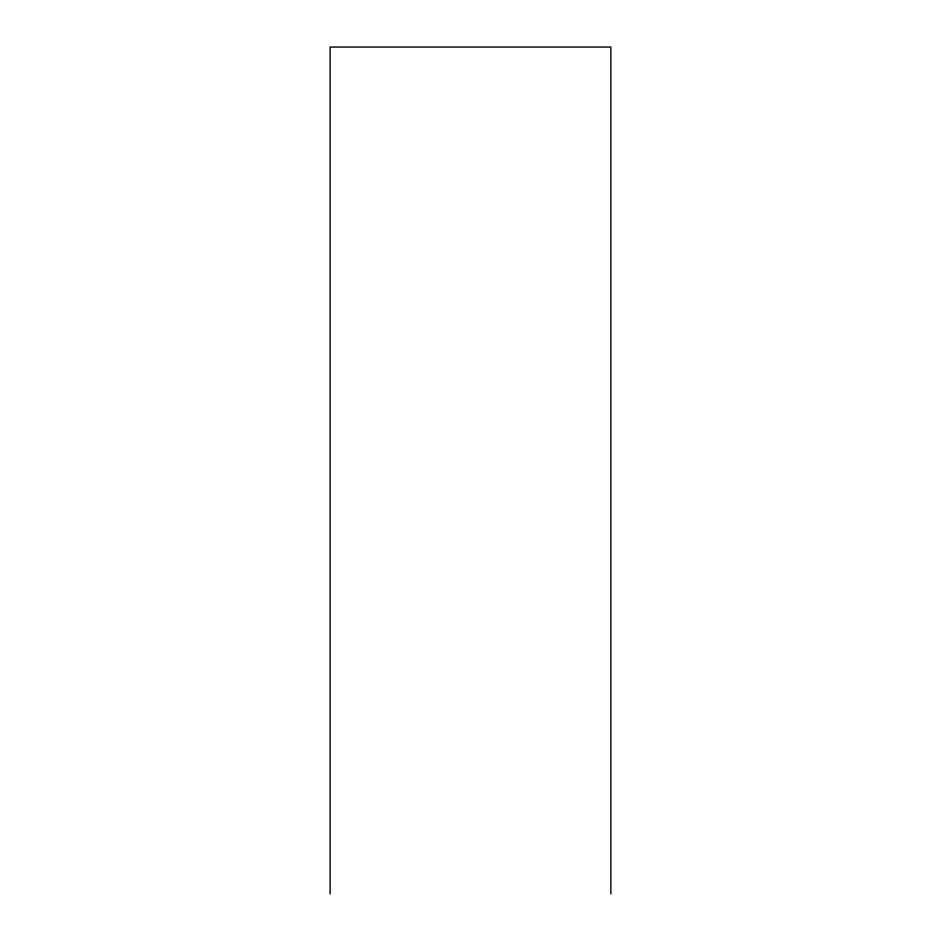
<?xml version="1.0" encoding="UTF-8"?>
<svg xmlns="http://www.w3.org/2000/svg" width="941" height="941" viewBox="0 0 941 941"><rect width="100%" height="100%" fill="white"/><g stroke="black" fill="none" stroke-linecap="round" stroke-linejoin="round"><path stroke-width="1.41" d="M610.874 893.95L610.874 47.05L330.126 47.05L330.126 893.95"/></g></svg>
